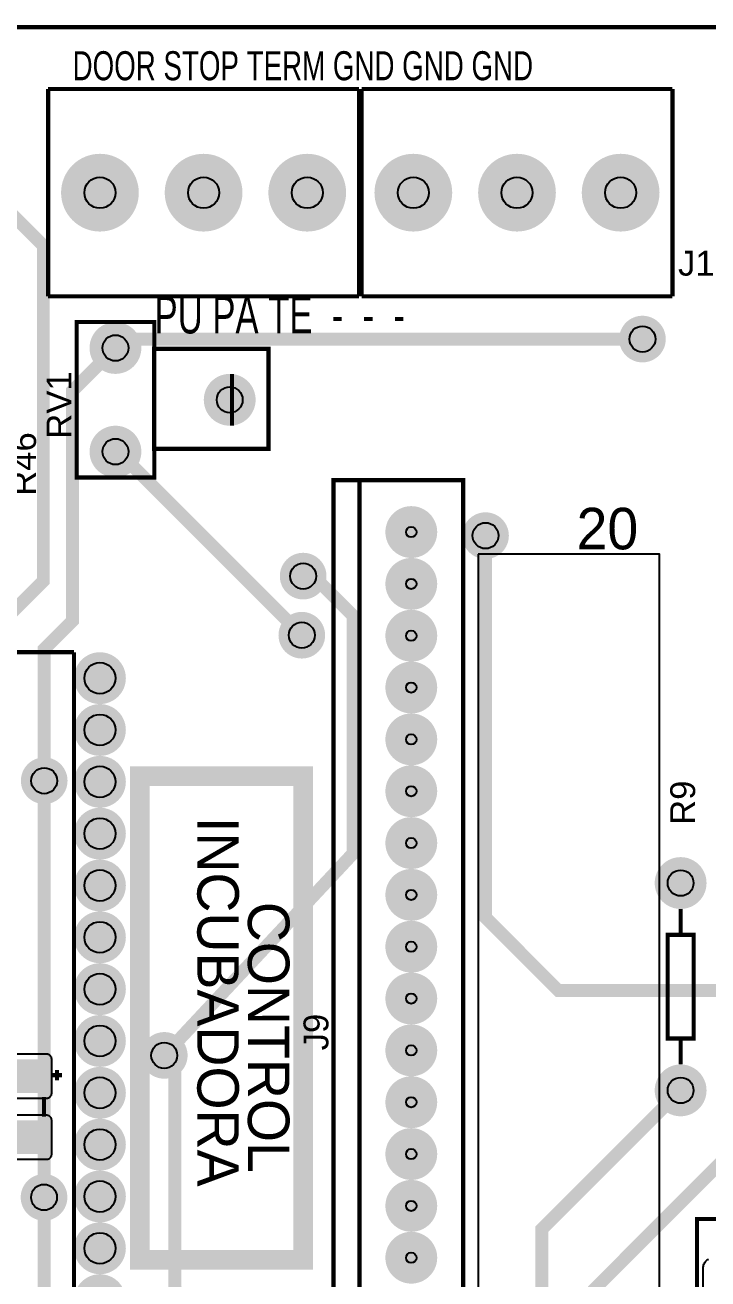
# Model space of a CAD drawing. Header units: inches. Extents: x -2.58 to 2.58, y -1.87 to 1.87.
# Drawn here: x -1.017 to 0.301, y -0.547 to 1.872 of the extents above; entities that cross this region are included whole.
import ezdxf

# ---------------------------------------------------------------- set-up
doc = ezdxf.new("R2010")
doc.units = ezdxf.units.IN
doc.layers.get('0').update_dxf_attribs({"linetype": 'CONTINUOUS'})

# ---------------------------------------------------------------- blocks, each defined once
blk = doc.blocks.new('RPAD')
blk.add_trace([(-0.5, -0.5), (-0.5, 0.5), (0.5, -0.5), (0.5, 0.5)])
blk = doc.blocks.new('EPAD')
at = {"const_width": 0.5}
blk.add_lwpolyline([(-0.25, 0, 1), (0.25, 0, 1)], format="xyb", close=True, dxfattribs=at)

msp = doc.modelspace()

# ---------------------------------------------------------------- linework, layer by layer
for points, const_width in [([(-2.57874, -1.86811), (2.57874, -1.86811), (2.57874, 1.86811), (-2.57874, 1.86811), (-2.57874, -1.86811)], 0.008), ([(-2.57874, -1.86811), (2.57874, -1.86811), (2.57874, 1.86811), (-2.57874, 1.86811), (-2.57874, -1.86811)], 0.008), ([(-2.57874, -1.86811), (2.57874, -1.86811), (2.57874, 1.86811), (-2.57874, 1.86811), (-2.57874, -1.86811)], 0.008), ([(-0.972504, 1.748756), (-0.972504, 1.348756)], 0.008), ([(-0.372504, 1.748756), (-0.972504, 1.748756)], 0.008), ([(-0.972504, 1.748756), (-0.972504, 1.348756)], 0.008), ([(-0.372504, 1.748756), (-0.972504, 1.748756)], 0.008), ([(-0.972504, 1.748756), (-0.972504, 1.348756)], 0.008), ([(-0.372504, 1.748756), (-0.972504, 1.748756)], 0.008), ([(-0.372504, 1.748756), (-0.372504, 1.348756)], 0.008), ([(-0.372504, 1.748756), (-0.372504, 1.348756)], 0.008), ([(-0.372504, 1.748756), (-0.372504, 1.348756)], 0.008), ([(-0.36778, 1.748756), (-0.36778, 1.348756)], 0.008), ([(0.23222, 1.748756), (-0.36778, 1.748756)], 0.008), ([(-0.36778, 1.748756), (-0.36778, 1.348756)], 0.008), ([(0.23222, 1.748756), (-0.36778, 1.748756)], 0.008), ([(-0.36778, 1.748756), (-0.36778, 1.348756)], 0.008), ([(0.23222, 1.748756), (-0.36778, 1.748756)], 0.008), ([(0.23222, 1.748756), (0.23222, 1.348756)], 0.008), ([(0.23222, 1.748756), (0.23222, 1.348756)], 0.008), ([(0.23222, 1.748756), (0.23222, 1.348756)], 0.008), ([(-1.304563, -0.074006), (-1.304563, 0.476933), (-0.981706, 0.79979), (-0.981706, 1.44654), (-1.068567, 1.533402)], 0.025), ([(-0.972504, 1.348756), (-0.372504, 1.348756)], 0.008), ([(-0.972504, 1.348756), (-0.372504, 1.348756)], 0.008), ([(-0.972504, 1.348756), (-0.372504, 1.348756)], 0.008), ([(-0.36778, 1.348756), (0.23222, 1.348756)], 0.008), ([(-0.36778, 1.348756), (0.23222, 1.348756)], 0.008), ([(-0.36778, 1.348756), (0.23222, 1.348756)], 0.008), ([(-0.917583, 0.99915), (-0.767583, 0.99915), (-0.767583, 1.29915), (-0.917583, 1.29915), (-0.917583, 0.99915)], 0.008), ([(-0.917583, 0.99915), (-0.767583, 0.99915), (-0.767583, 1.29915), (-0.917583, 1.29915), (-0.917583, 0.99915)], 0.008), ([(-0.917583, 0.99915), (-0.767583, 0.99915), (-0.767583, 1.29915), (-0.917583, 1.29915), (-0.917583, 0.99915)], 0.008), ([(-0.980378, -0.389521), (-0.980378, 0.322296), (-0.980378, 0.667933), (-0.92526, 0.723051), (-0.92526, 1.166472), (-0.842583, 1.24915)], 0.025), ([(-0.842583, 1.24915), (-0.825406, 1.266326), (0.174318, 1.266326)], 0.025), ([(-0.76778, 1.054661), (-0.547307, 1.054661), (-0.547307, 1.247575), (-0.76778, 1.247575), (-0.76778, 1.054661)], 0.008), ([(-0.76778, 1.054661), (-0.547307, 1.054661), (-0.547307, 1.247575), (-0.76778, 1.247575), (-0.76778, 1.054661)], 0.008), ([(-0.76778, 1.054661), (-0.547307, 1.054661), (-0.547307, 1.247575), (-0.76778, 1.247575), (-0.76778, 1.054661)], 0.008), ([(-0.617583, 1.19915), (-0.617583, 1.09915)], 0.008), ([(-0.617583, 1.19915), (-0.617583, 1.09915)], 0.008), ([(-0.617583, 1.19915), (-0.617583, 1.09915)], 0.008), ([(-0.482976, 0.694972), (-0.837154, 1.04915), (-0.842583, 1.04915)], 0.025), ([(-0.421717, -1.105969), (-0.171717, -1.105969), (-0.171717, 0.994031), (-0.421717, 0.994031), (-0.421717, -1.105969)], 0.008), ([(-0.421717, -1.105969), (-0.171717, -1.105969), (-0.171717, 0.994031), (-0.421717, 0.994031), (-0.421717, -1.105969)], 0.008), ([(-0.421717, -1.105969), (-0.171717, -1.105969), (-0.171717, 0.994031), (-0.421717, 0.994031), (-0.421717, -1.105969)], 0.008), ([(-0.371717, -1.105969), (-0.371717, 0.994031)], 0.008), ([(-0.371717, -1.105969), (-0.371717, 0.994031)], 0.008), ([(-0.371717, -1.105969), (-0.371717, 0.994031)], 0.008), ([(-0.128454, 0.887078), (-0.128454, 0.149981), (0.011748, 0.00978), (0.439622, 0.00978), (0.440882, 0.00852)], 0.025), ([(-0.748376, -0.115685), (-0.383784, 0.274259), (-0.383784, 0.732004), (-0.460772, 0.808992), (-0.480378, 0.808992)], 0.025), ([(-1.072504, 0.662142), (-0.922504, 0.662142)], 0.008), ([(-1.072504, 0.662142), (-0.922504, 0.662142)], 0.008), ([(-1.072504, 0.662142), (-0.922504, 0.662142)], 0.008), ([(-0.922504, 0.662142), (-0.922504, -1.337858)], 0.008), ([(-0.922504, 0.662142), (-0.922504, -1.337858)], 0.008), ([(-0.922504, 0.662142), (-0.922504, -1.337858)], 0.008), ([(-0.795339, -0.509906), (-0.480378, -0.509906), (-0.480378, 0.423165), (-0.795339, 0.423165), (-0.795339, -0.509906)], 0.038), ([(-0.795339, -0.509906), (-0.480378, -0.509906), (-0.480378, 0.423165), (-0.795339, 0.423165), (-0.795339, -0.509906)], 0.038), ([(-0.795339, -0.509906), (-0.480378, -0.509906), (-0.480378, 0.423165), (-0.795339, 0.423165), (-0.795339, -0.509906)], 0.038), ([(-0.980039, 0.41425), (-0.980039, 0.322636), (-0.980378, 0.322296)], 0.025), ([(0.247969, 0.116866), (0.247969, 0.166866)], 0.008), ([(0.247969, 0.116866), (0.247969, 0.166866)], 0.008), ([(0.247969, 0.116866), (0.247969, 0.166866)], 0.008), ([(0.222969, -0.083134), (0.272969, -0.083134), (0.272969, 0.116866), (0.222969, 0.116866), (0.222969, -0.083134)], 0.008), ([(0.222969, -0.083134), (0.272969, -0.083134), (0.272969, 0.116866), (0.222969, 0.116866), (0.222969, -0.083134)], 0.008), ([(0.222969, -0.083134), (0.272969, -0.083134), (0.272969, 0.116866), (0.222969, 0.116866), (0.222969, -0.083134)], 0.008), ([(0.247969, -0.133134), (0.247969, -0.083134)], 0.008), ([(0.247969, -0.133134), (0.247969, -0.083134)], 0.008), ([(0.247969, -0.133134), (0.247969, -0.083134)], 0.008), ([(-0.271717, -0.905969), (-0.388973, -0.905969), (-0.728019, -0.566923), (-0.728019, -0.136043), (-0.748376, -0.115685)], 0.025), ([(-0.955496, -0.163685), (-0.955496, -0.143685)], 0.008), ([(-0.955496, -0.163685), (-0.955496, -0.143685)], 0.008), ([(-0.955496, -0.163685), (-0.955496, -0.143685)], 0.008), ([(-0.965496, -0.153685), (-0.945496, -0.153685)], 0.008), ([(-0.965496, -0.153685), (-0.945496, -0.153685)], 0.008), ([(-0.965496, -0.153685), (-0.945496, -0.153685)], 0.008), ([(-0.980496, -0.233685), (-0.980496, -0.195685)], 0.008), ([(-0.980496, -0.233685), (-0.980496, -0.195685)], 0.008), ([(-0.980496, -0.233685), (-0.980496, -0.195685)], 0.008), ([(-0.728409, -0.757937), (-0.327957, -1.158389), (-0.112243, -1.158389), (-0.019748, -1.065894), (-0.019748, -0.45085), (0.247969, -0.183134)], 0.025), ([(0.418186, -0.229948), (0.082052, -0.566083), (0.082052, -1.057711), (-0.095787, -1.23555), (-0.380133, -1.23555), (-0.733074, -0.882609)], 0.025), ([(-0.980378, -0.389521), (-0.980378, -1.014472), (-0.96574, -1.02911), (-0.96574, -1.343441), (-0.905574, -1.403606), (-0.055181, -1.403606), (0.070803, -1.277622)], 0.025), ([(0.279465, -0.813055), (1.433008, -0.813055), (1.433008, -0.431165), (0.279465, -0.431165), (0.279465, -0.813055)], 0.008), ([(0.279465, -0.813055), (1.433008, -0.813055), (1.433008, -0.431165), (0.279465, -0.431165), (0.279465, -0.813055)], 0.008), ([(0.279465, -0.813055), (1.433008, -0.813055), (1.433008, -0.431165), (0.279465, -0.431165), (0.279465, -0.813055)], 0.008)]:
    msp.add_lwpolyline(points, dxfattribs=dict(const_width=const_width))
for points in [[(-0.142406, 0.851512), (-0.142406, -0.859512), (0.207201, -0.859512), (0.207201, 0.851512), (-0.142406, 0.851512)], [(-1.095496, -0.198185), (-0.975496, -0.198185), (-0.974457, -0.198135), (-0.973452, -0.197986), (-0.972485, -0.197744), (-0.971561, -0.197413), (-0.970684, -0.196998), (-0.96986, -0.196504), (-0.969093, -0.195935), (-0.968387, -0.195294), (-0.967746, -0.194589), (-0.967177, -0.193821), (-0.966682, -0.192997), (-0.966268, -0.19212), (-0.965937, -0.191196), (-0.965695, -0.19023), (-0.965546, -0.189224), (-0.965496, -0.188185), (-0.965496, -0.188185), (-0.965496, -0.123185), (-0.965546, -0.122146), (-0.965695, -0.121141), (-0.965937, -0.120174), (-0.966268, -0.11925), (-0.966682, -0.118373), (-0.967177, -0.117549), (-0.967746, -0.116781), (-0.968387, -0.116076), (-0.969093, -0.115435), (-0.96986, -0.114866), (-0.970684, -0.114372), (-0.971561, -0.113957), (-0.972485, -0.113626), (-0.973452, -0.113384), (-0.974457, -0.113235), (-0.975496, -0.113185), (-1.095496, -0.113185)], [(-1.095496, -0.316185), (-0.975496, -0.316185), (-0.974457, -0.316135), (-0.973452, -0.315986), (-0.972485, -0.315744), (-0.971561, -0.315413), (-0.970684, -0.314998), (-0.96986, -0.314504), (-0.969093, -0.313935), (-0.968387, -0.313294), (-0.967746, -0.312589), (-0.967177, -0.311821), (-0.966682, -0.310997), (-0.966268, -0.31012), (-0.965937, -0.309196), (-0.965695, -0.30823), (-0.965546, -0.307224), (-0.965496, -0.306185), (-0.965496, -0.306185), (-0.965496, -0.241185), (-0.965546, -0.240146), (-0.965695, -0.239141), (-0.965937, -0.238174), (-0.966268, -0.23725), (-0.966682, -0.236373), (-0.967177, -0.235549), (-0.967746, -0.234781), (-0.968387, -0.234076), (-0.969093, -0.233435), (-0.96986, -0.232866), (-0.970684, -0.232372), (-0.971561, -0.231957), (-0.972485, -0.231626), (-0.973452, -0.231384), (-0.974457, -0.231235), (-0.975496, -0.231185), (-1.095496, -0.231185)], [(0.301888, -0.723832), (0.30024, -0.722843), (0.298705, -0.721704), (0.297293, -0.720424), (0.296013, -0.719011), (0.294874, -0.717477), (0.293885, -0.715828), (0.293055, -0.714076), (0.292393, -0.712228), (0.29191, -0.710294), (0.291613, -0.708283), (0.291512, -0.706205), (0.291512, -0.526205), (0.291613, -0.524126), (0.29191, -0.522115), (0.292393, -0.520181), (0.293055, -0.518333), (0.293885, -0.516581), (0.294874, -0.514933), (0.296013, -0.513398), (0.297293, -0.511986), (0.298705, -0.510706), (0.30024, -0.509567), (0.301888, -0.508578)]]:
    msp.add_lwpolyline(points)
for centre, radius in [((-0.872504, 1.548756), 0.03), ((-0.672504, 1.548756), 0.03), ((-0.472504, 1.548756), 0.03), ((-0.26778, 1.548756), 0.03), ((-0.06778, 1.548756), 0.03), ((0.13222, 1.548756), 0.03), ((0.174318, 1.266326), 0.025), ((-0.842583, 1.24915), 0.025), ((-0.62211, 1.14915), 0.025), ((-0.842583, 1.04915), 0.025), ((-0.271717, 0.894032), 0.01), ((-0.128454, 0.887078), 0.025), ((-0.480378, 0.808992), 0.025), ((-0.271717, 0.794032), 0.01), ((-0.482976, 0.694972), 0.025), ((-0.271717, 0.694031), 0.01), ((-0.872504, 0.612142), 0.03), ((-0.271717, 0.594032), 0.01), ((-0.872504, 0.512142), 0.03), ((-0.271717, 0.494031), 0.01), ((-0.980039, 0.41425), 0.025), ((-0.872504, 0.412142), 0.03), ((-0.271717, 0.394031), 0.01), ((-0.872504, 0.312142), 0.03), ((-0.271717, 0.294032), 0.01), ((-0.872504, 0.212142), 0.03), ((0.247969, 0.216866), 0.025), ((-0.271717, 0.194031), 0.01), ((-0.872504, 0.112142), 0.03), ((-0.271717, 0.094031), 0.01), ((-0.872504, 0.012142), 0.03), ((-0.271717, -0.005969), 0.01), ((-0.872504, -0.087858), 0.03), ((-0.748376, -0.115685), 0.025), ((-0.271717, -0.105969), 0.01), ((-0.872504, -0.187858), 0.03), ((0.247969, -0.183134), 0.025), ((-0.271717, -0.205968), 0.01), ((-0.872504, -0.287858), 0.03), ((-0.271717, -0.305968), 0.01), ((-0.872504, -0.387858), 0.03), ((-0.980378, -0.389521), 0.025), ((-0.271717, -0.405969), 0.01), ((-0.872504, -0.487858), 0.03), ((-0.271717, -0.505969), 0.01)]:
    msp.add_circle(centre, radius)

# ---------------------------------------------------------------- block references
for p, xscale, yscale in [((-0.872504, 1.548756), 0.15, 0.15), ((-0.672504, 1.548756), 0.15, 0.15), ((-0.472504, 1.548756), 0.15, 0.15), ((-0.26778, 1.548756), 0.15, 0.15), ((-0.06778, 1.548756), 0.15, 0.15), ((0.13222, 1.548756), 0.15, 0.15), ((-0.872504, 1.548756), 0.12, 0.12), ((-0.672504, 1.548756), 0.12, 0.12), ((-0.472504, 1.548756), 0.12, 0.12), ((-0.26778, 1.548756), 0.12, 0.12), ((-0.06778, 1.548756), 0.12, 0.12), ((0.13222, 1.548756), 0.12, 0.12), ((0.174318, 1.266326), 0.09, 0.09), ((-0.842583, 1.24915), 0.1, 0.1), ((-0.842583, 1.24915), 0.08, 0.08), ((0.174318, 1.266326), 0.07, 0.07), ((-0.62211, 1.14915), 0.1, 0.1), ((-0.62211, 1.14915), 0.08, 0.08), ((-0.842583, 1.04915), 0.1, 0.1), ((-0.842583, 1.04915), 0.08, 0.08), ((-0.271717, 0.894031), 0.1, 0.1), ((-0.271717, 0.894031), 0.08, 0.08), ((-0.128454, 0.887078), 0.09, 0.09), ((-0.128454, 0.887078), 0.07, 0.07), ((-0.480378, 0.808992), 0.09, 0.09), ((-0.480378, 0.808992), 0.07, 0.07), ((-0.271717, 0.794031), 0.1, 0.1), ((-0.271717, 0.794031), 0.08, 0.08), ((-0.482976, 0.694972), 0.09, 0.09), ((-0.482976, 0.694972), 0.07, 0.07), ((-0.271717, 0.694031), 0.1, 0.1), ((-0.271717, 0.694031), 0.08, 0.08), ((-0.872504, 0.612142), 0.1, 0.1), ((-0.872504, 0.612142), 0.08, 0.08), ((-0.271717, 0.594031), 0.1, 0.1), ((-0.271717, 0.594031), 0.08, 0.08), ((-0.872504, 0.512142), 0.1, 0.1), ((-0.872504, 0.512142), 0.08, 0.08), ((-0.271717, 0.494031), 0.1, 0.1), ((-0.271717, 0.494031), 0.08, 0.08), ((-0.872504, 0.412142), 0.1, 0.1), ((-0.980039, 0.41425), 0.09, 0.09), ((-0.980039, 0.41425), 0.07, 0.07), ((-0.872504, 0.412142), 0.08, 0.08), ((-0.271717, 0.394031), 0.1, 0.1), ((-0.271717, 0.394031), 0.08, 0.08), ((-0.872504, 0.312142), 0.1, 0.1), ((-0.872504, 0.312142), 0.08, 0.08), ((-0.271717, 0.294031), 0.1, 0.1), ((-0.271717, 0.294031), 0.08, 0.08), ((0.247969, 0.216866), 0.1, 0.1), ((-0.872504, 0.212142), 0.1, 0.1), ((-0.872504, 0.212142), 0.08, 0.08), ((-0.271717, 0.194031), 0.1, 0.1), ((0.247969, 0.216866), 0.08, 0.08), ((-0.271717, 0.194031), 0.08, 0.08), ((-0.872504, 0.112142), 0.1, 0.1), ((-0.872504, 0.112142), 0.08, 0.08), ((-0.271717, 0.094031), 0.1, 0.1), ((-0.271717, 0.094031), 0.08, 0.08), ((-0.872504, 0.012142), 0.1, 0.1), ((-0.872504, 0.012142), 0.08, 0.08), ((-0.271717, -0.005969), 0.1, 0.1), ((-0.271717, -0.005969), 0.08, 0.08), ((-0.872504, -0.087858), 0.1, 0.1), ((-0.872504, -0.087858), 0.08, 0.08), ((-0.748376, -0.115685), 0.09, 0.09), ((-0.271717, -0.105969), 0.1, 0.1), ((-0.271717, -0.105969), 0.08, 0.08), ((-0.748376, -0.115685), 0.07, 0.07), ((-0.872504, -0.187858), 0.1, 0.1), ((0.247969, -0.183134), 0.1, 0.1), ((0.247969, -0.183134), 0.08, 0.08), ((-0.872504, -0.187858), 0.08, 0.08), ((-0.271717, -0.205969), 0.1, 0.1), ((-0.271717, -0.205969), 0.08, 0.08), ((-0.872504, -0.287858), 0.1, 0.1), ((-0.872504, -0.287858), 0.08, 0.08), ((-0.271717, -0.305969), 0.1, 0.1), ((-0.271717, -0.305969), 0.08, 0.08), ((-0.872504, -0.387858), 0.1, 0.1), ((-0.980378, -0.389521), 0.09, 0.09), ((-0.980378, -0.389521), 0.07, 0.07), ((-0.872504, -0.387858), 0.08, 0.08), ((-0.271717, -0.405969), 0.1, 0.1), ((-0.271717, -0.405969), 0.08, 0.08), ((-0.872504, -0.487858), 0.1, 0.1), ((-0.872504, -0.487858), 0.08, 0.08), ((-0.271717, -0.505969), 0.1, 0.1), ((-0.271717, -0.505969), 0.08, 0.08), ((-0.872504, -0.587858), 0.1, 0.1)]:
    msp.add_blockref('EPAD', p, dxfattribs=dict(xscale=xscale, yscale=yscale))
at = {"xscale": 0.065, "yscale": 0.12, "rotation": -90}
for p in [(-1.035496, -0.155685), (-1.035496, -0.273685)]:
    msp.add_blockref('RPAD', p, dxfattribs=at)

# ---------------------------------------------------------------- texts
for s, height, width, p in [('DOOR STOP TERM GND GND GND', 0.056, 0.714286, (-0.92526, 1.765677)), ('DOOR STOP TERM GND GND GND', 0.056, 0.714286, (-0.92526, 1.765677)), ('DOOR STOP TERM GND GND GND', 0.056, 0.714286, (-0.92526, 1.765677)), ('J10', 0.048, 1.041667, (0.243047, 1.388677)), ('J10', 0.048, 1.041667, (0.243047, 1.388677)), ('J10', 0.048, 1.041667, (0.243047, 1.388677)), ('PU PA TE  -  -  -', 0.072, 0.694444, (-0.767055, 1.277212)), ('PU PA TE  -  -  -', 0.072, 0.694444, (-0.767055, 1.277212)), ('PU PA TE  -  -  -', 0.072, 0.694444, (-0.767055, 1.277212))]:
    msp.add_text(s, height=height, dxfattribs=dict(width=width)).set_placement(p)
at = {"width": 1.041667}
for s, p in [('RV1', (-0.927583, 1.07415)), ('RV1', (-0.927583, 1.07415)), ('RV1', (-0.927583, 1.07415)), ('R46', (-0.995803, 0.963913)), ('R46', (-0.995803, 0.963913)), ('R46', (-0.995803, 0.963913)), ('R9', (0.275961, 0.329071)), ('R9', (0.275961, 0.329071)), ('R9', (0.275961, 0.329071)), ('J9', (-0.431717, -0.105969)), ('J9', (-0.431717, -0.105969)), ('J9', (-0.431717, -0.105969))]:
    msp.add_text(s, height=0.048, rotation=90, dxfattribs=at).set_placement(p)
msp.add_text('20', height=0.08).set_placement((0.047181, 0.860724))
msp.add_text('20', height=0.08).set_placement((0.047181, 0.860724))
msp.add_text('20', height=0.08).set_placement((0.047181, 0.860724))
for s, p in [('INCUBADORA', (-0.684551, 0.344425)), ('INCUBADORA', (-0.684551, 0.344425)), ('INCUBADORA', (-0.684551, 0.344425)), ('CONTROL', (-0.586953, 0.180678)), ('CONTROL', (-0.586953, 0.180678)), ('CONTROL', (-0.586953, 0.180678))]:
    msp.add_text(s, height=0.08, rotation=-90).set_placement(p)

doc.saveas('drawing.dxf')
